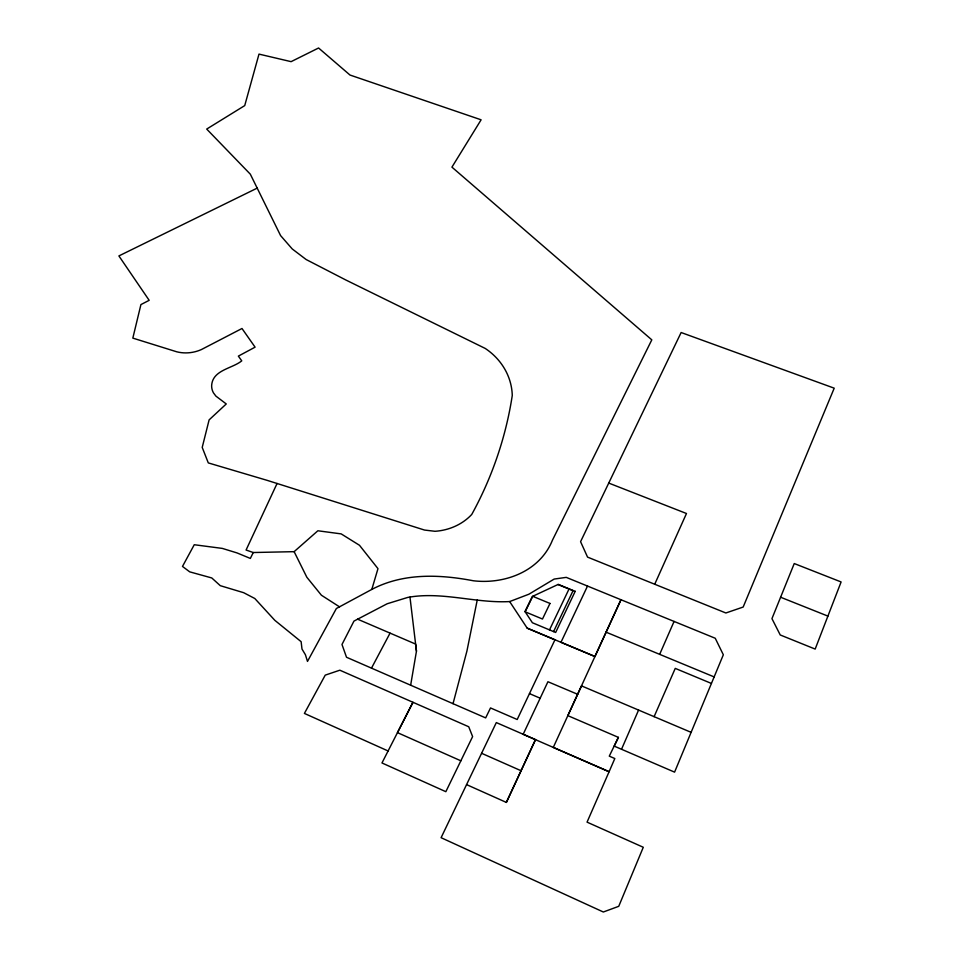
<?xml version="1.0" encoding="UTF-8"?>
<svg xmlns="http://www.w3.org/2000/svg" width="960" height="960" viewBox="0 0 960 960"><rect width="100%" height="100%" fill="white"/><g stroke="black" fill="none" stroke-linecap="round" stroke-linejoin="round"><path stroke-width="1.44" d="M410.64 685.236L416.46 651.18L415.632 644.088L357.612 619.188L353.952 621.108L341.988 644.484L346.512 657.252L485.664 717.9L490.512 707.94L517.2 719.508L554.952 639.804L527.196 628.152L509.652 601.572C475.536 603.432 441.696 591.132 407.736 597.432L387.156 603.768L357.612 619.188M477.24 600.024L466.92 651.084L453.024 703.692M253.26 552.528L250.344 558.432L237.024 552.924L222.336 548.412L194.256 544.728L182.484 566.436L189.708 571.848L211.776 577.956L220.284 585.672L243.672 592.692L254.796 598.5L274.824 620.328L301.128 641.688L301.992 649.044L305.412 654.744L307.488 661.404L336.372 608.508L371.808 589.416L377.976 568.644L359.484 545.28L341.184 533.892L317.868 530.772L294.132 551.664L253.26 552.528L246.072 550.032L277.068 483.468M827.904 616.104L815.172 649.08L780.24 634.968L771.948 618.636L794.244 563.544L841.104 581.952L827.904 616.104L780.564 597.216M618.408 737.376L609.276 756.144L614.82 758.532L609.096 771.732L553.284 747.42L567.84 715.644L618.408 737.376L614.184 746.1L674.58 772.14L723.336 654.78L715.248 638.256L566.244 577.368L554.184 579.06L528.888 594.216L509.652 601.572M621.54 749.232L638.58 710.1M659.664 654.348L674.076 621.432M654.108 716.664L675.252 668.388L711.42 683.448M654.708 584.268L686.472 513.504L608.736 483.072L580.572 541.68L587.556 557.112L725.868 612.984L743.172 607.044L834.216 388.176L681.132 332.52L608.736 483.072M691.092 732.336L581.508 685.884L567.84 715.644L620.964 599.736L594.936 656.508L527.196 628.152M466.572 784.62L506.364 802.416L535.5 739.632L496.32 722.58L441.096 837.696L603.336 912L618.744 906.312L643.284 847.272L587.052 822.144L609.096 771.732L523.176 734.292L547.932 681.732L577.632 694.284M506.364 802.416L535.5 739.632M587.508 586.08L560.988 642.288L594.936 656.508M553.572 631.596L573.048 590.688L557.988 584.508M549.504 629.892L569.016 589.032M460.848 760.8L445.848 791.688L381.972 762.96L412.968 702.288L397.452 732.636L460.848 760.8L472.62 736.596L468.732 726.756L339.84 670.2L325.236 675.132L304.404 713.424L388.128 750.984M371.496 668.136L390.036 633.156M371.808 589.416C403.164 572.88 439.488 574.284 473.376 580.776C504.984 584.496 540.012 571.248 552.468 540.132L651.804 339.852L451.932 167.136L481.104 119.808L349.992 75.036L318.576 48L291.096 61.656L258.996 54.108L244.728 105.6L206.7 129.072L250.332 174.192L280.584 235.584L292.248 248.964L306.144 259.524L345.648 279.9L485.22 348.432C501.132 358.98 511.728 376.164 512.268 395.448C505.956 436.944 491.964 477.78 471.744 514.452A51.624 44.952 -2.7 0 1 434.988 531.288L424.512 530.052L267.132 480.348L208.296 462.912L202.212 447.42L209.112 419.892L226.26 403.956L215.916 396.12L213.468 392.868A20.34 16.8 -11.9 0 1 211.668 385.164C212.892 369.888 232.248 368.616 241.752 360.852L238.356 356.124L255.084 347.16L241.992 328.5L201.324 349.596C193.656 352.992 184.872 353.868 176.724 351.792L132.828 338.112L140.916 304.584L149.172 300.324L118.896 255.924L257.196 188.124M606.108 632.172L714.108 676.896M529.476 693.624L540.228 698.22M481.596 753.288L521.1 770.748M339.564 606.876L321.408 595.224L306.852 577.26L294.132 551.664M409.98 597.168L416.46 651.18M575.196 591.336L555.66 632.46L532.392 622.74L524.976 611.532L532.332 596.484L558.252 584.388L575.196 591.336M549.984 603.444L542.484 619.032L525.156 611.808L532.728 596.304L549.984 603.444"/></g></svg>
